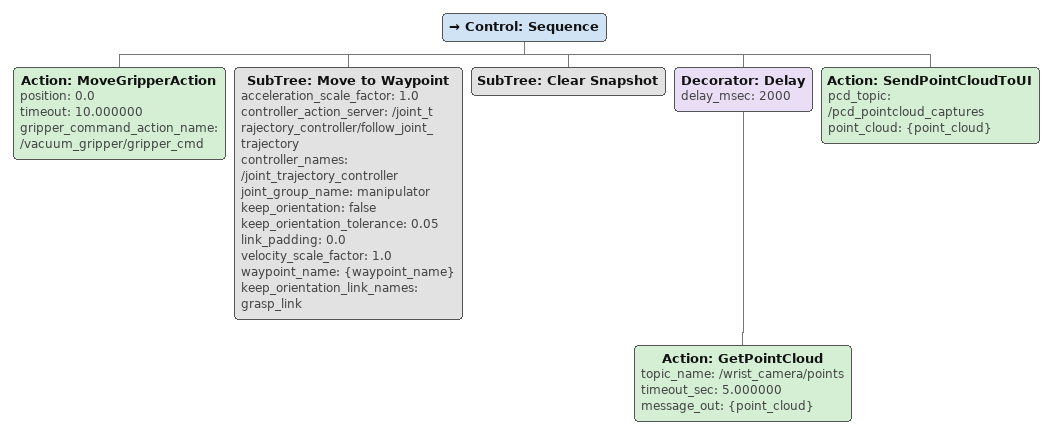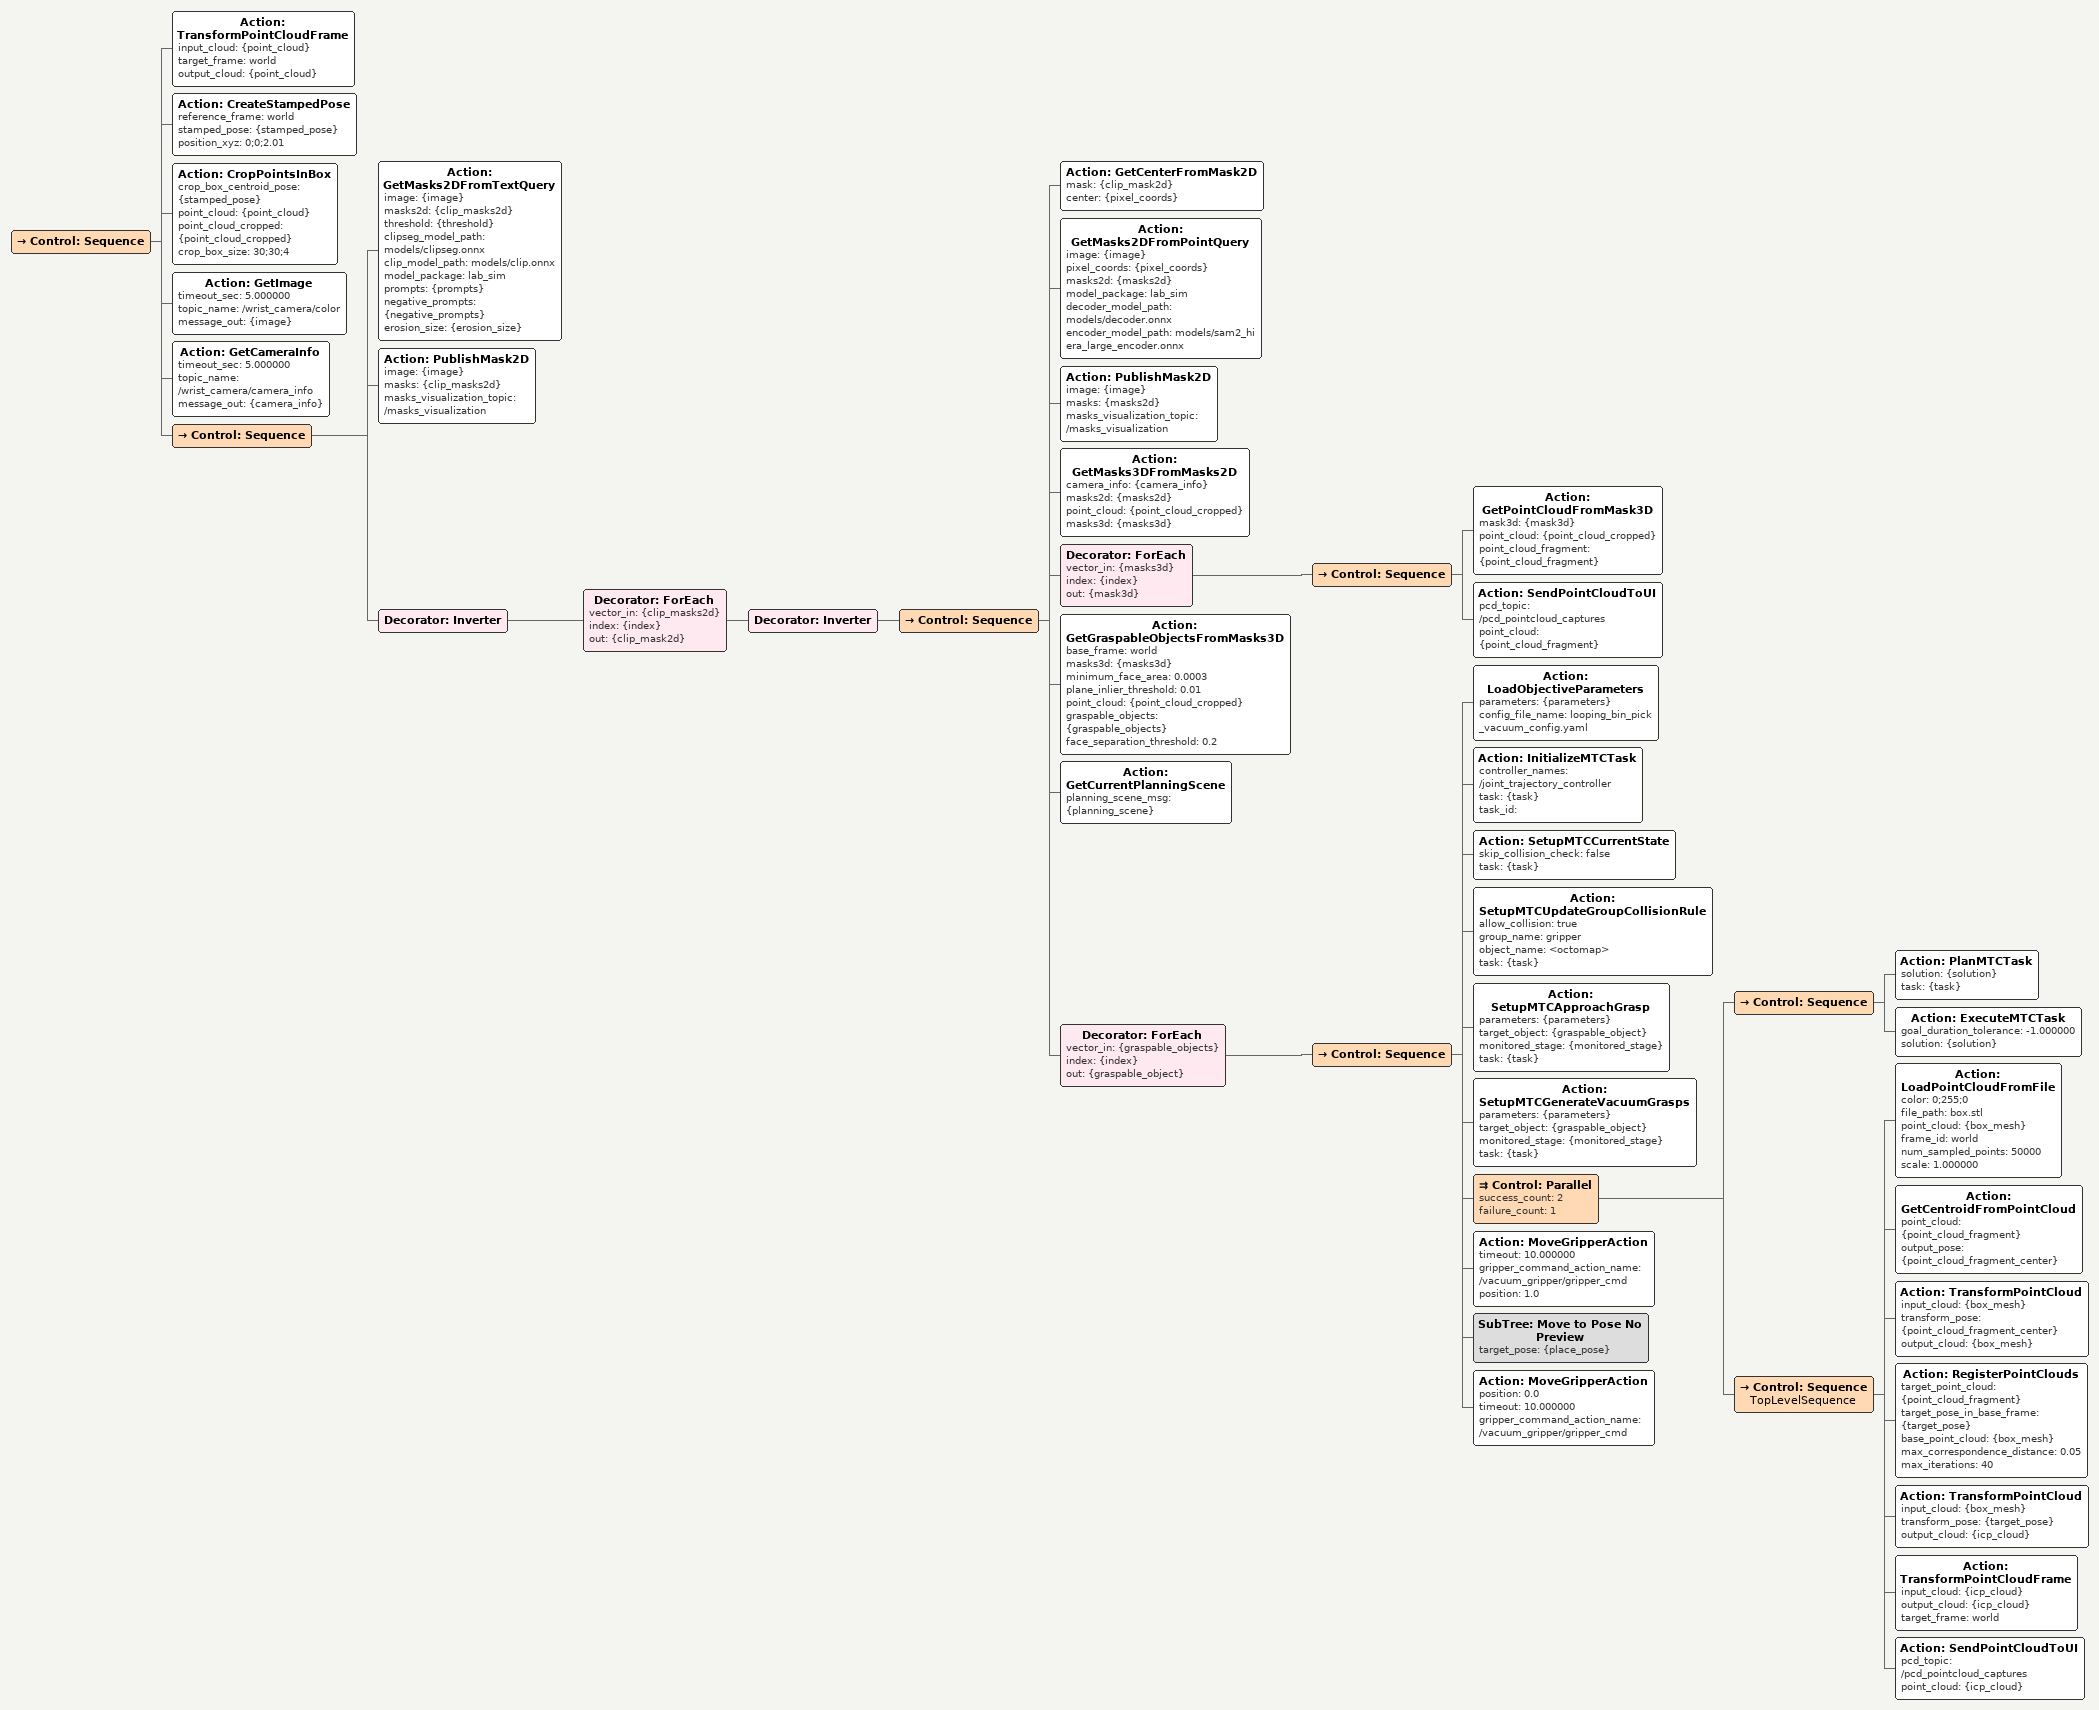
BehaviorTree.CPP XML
<Control ID="Sequence">
  <Action ID="MoveGripperAction" position="0.0" timeout="10.000000" gripper_command_action_name="/vacuum_gripper/gripper_cmd"/>
  <SubTree ID="Move to Waypoint" acceleration_scale_factor="1.0" controller_action_server="/joint_trajectory_controller/follow_joint_trajectory" controller_names="/joint_trajectory_controller" joint_group_name="manipulator" keep_orientation="false" keep_orientation_tolerance="0.05" link_padding="0.0" velocity_scale_factor="1.0" waypoint_name="{waypoint_name}" keep_orientation_link_names="grasp_link"/>
  <SubTree ID="Clear Snapshot"/>
  <Decorator ID="Delay" delay_msec="2000">
    <Action ID="GetPointCloud" topic_name="/wrist_camera/points" timeout_sec="5.000000" message_out="{point_cloud}"/>
  </Decorator>
  <Action ID="SendPointCloudToUI" pcd_topic="/pcd_pointcloud_captures" point_cloud="{point_cloud}"/>
</Control>

<Control ID="Sequence">
  <Action ID="TransformPointCloudFrame" input_cloud="{point_cloud}" target_frame="world" output_cloud="{point_cloud}"/>
  <Action ID="CreateStampedPose" reference_frame="world" stamped_pose="{stamped_pose}" position_xyz="0;0;2.01"/>
  <Action ID="CropPointsInBox" crop_box_centroid_pose="{stamped_pose}" point_cloud="{point_cloud}" point_cloud_cropped="{point_cloud_cropped}" crop_box_size="30;30;4"/>
  <Action ID="GetImage" timeout_sec="5.000000" topic_name="/wrist_camera/color" message_out="{image}"/>
  <Action ID="GetCameraInfo" timeout_sec="5.000000" topic_name="/wrist_camera/camera_info" message_out="{camera_info}"/>
  <Control ID="Sequence">
    <Action ID="GetMasks2DFromTextQuery" image="{image}" masks2d="{clip_masks2d}" threshold="{threshold}" clipseg_model_path="models/clipseg.onnx" clip_model_path="models/clip.onnx" model_package="lab_sim" prompts="{prompts}" negative_prompts="{negative_prompts}" erosion_size="{erosion_size}"/>
    <Action ID="PublishMask2D" image="{image}" masks="{clip_masks2d}" masks_visualization_topic="/masks_visualization"/>
    <Decorator ID="Inverter">
      <Decorator ID="ForEach" vector_in="{clip_masks2d}" index="{index}" out="{clip_mask2d}">
        <Decorator ID="Inverter">
          <Control ID="Sequence">
            <Action ID="GetCenterFromMask2D" mask="{clip_mask2d}" center="{pixel_coords}"/>
            <Action ID="GetMasks2DFromPointQuery" image="{image}" pixel_coords="{pixel_coords}" masks2d="{masks2d}" model_package="lab_sim" decoder_model_path="models/decoder.onnx" encoder_model_path="models/sam2_hiera_large_encoder.onnx"/>
            <Action ID="PublishMask2D" image="{image}" masks="{masks2d}" masks_visualization_topic="/masks_visualization"/>
            <Action ID="GetMasks3DFromMasks2D" camera_info="{camera_info}" masks2d="{masks2d}" point_cloud="{point_cloud_cropped}" masks3d="{masks3d}"/>
            <Decorator ID="ForEach" vector_in="{masks3d}" index="{index}" out="{mask3d}">
              <Control ID="Sequence">
                <Action ID="GetPointCloudFromMask3D" mask3d="{mask3d}" point_cloud="{point_cloud_cropped}" point_cloud_fragment="{point_cloud_fragment}"/>
                <Action ID="SendPointCloudToUI" pcd_topic="/pcd_pointcloud_captures" point_cloud="{point_cloud_fragment}"/>
              </Control>
            </Decorator>
            <Action ID="GetGraspableObjectsFromMasks3D" base_frame="world" masks3d="{masks3d}" minimum_face_area="0.0003" plane_inlier_threshold="0.01" point_cloud="{point_cloud_cropped}" graspable_objects="{graspable_objects}" face_separation_threshold="0.2"/>
            <Action ID="GetCurrentPlanningScene" planning_scene_msg="{planning_scene}"/>
            <Decorator ID="ForEach" vector_in="{graspable_objects}" index="{index}" out="{graspable_object}">
              <Control ID="Sequence">
                <Action ID="LoadObjectiveParameters" parameters="{parameters}" config_file_name="looping_bin_pick_vacuum_config.yaml"/>
                <Action ID="InitializeMTCTask" controller_names="/joint_trajectory_controller" task="{task}" task_id=""/>
                <Action ID="SetupMTCCurrentState" skip_collision_check="false" task="{task}"/>
                <Action ID="SetupMTCUpdateGroupCollisionRule" allow_collision="true" group_name="gripper" object_name="&lt;octomap>" task="{task}"/>
                <Action ID="SetupMTCApproachGrasp" parameters="{parameters}" target_object="{graspable_object}" monitored_stage="{monitored_stage}" task="{task}"/>
                <Action ID="SetupMTCGenerateVacuumGrasps" parameters="{parameters}" target_object="{graspable_object}" monitored_stage="{monitored_stage}" task="{task}"/>
                <Control ID="Parallel" success_count="2" failure_count="1">
                  <Control ID="Sequence">
                    <Action ID="PlanMTCTask" solution="{solution}" task="{task}"/>
                    <Action ID="ExecuteMTCTask" goal_duration_tolerance="-1.000000" solution="{solution}"/>
                  </Control>
                  <Control ID="Sequence" name="TopLevelSequence">
                    <Action ID="LoadPointCloudFromFile" color="0;255;0" file_path="box.stl" point_cloud="{box_mesh}" frame_id="world" num_sampled_points="50000" scale="1.000000"/>
                    <Action ID="GetCentroidFromPointCloud" point_cloud="{point_cloud_fragment}" output_pose="{point_cloud_fragment_center}"/>
                    <Action ID="TransformPointCloud" input_cloud="{box_mesh}" transform_pose="{point_cloud_fragment_center}" output_cloud="{box_mesh}"/>
                    <Action ID="RegisterPointClouds" target_point_cloud="{point_cloud_fragment}" target_pose_in_base_frame="{target_pose}" base_point_cloud="{box_mesh}" max_correspondence_distance="0.05" max_iterations="40"/>
                    <Action ID="TransformPointCloud" input_cloud="{box_mesh}" transform_pose="{target_pose}" output_cloud="{icp_cloud}"/>
                    <Action ID="TransformPointCloudFrame" input_cloud="{icp_cloud}" output_cloud="{icp_cloud}" target_frame="world"/>
                    <Action ID="SendPointCloudToUI" pcd_topic="/pcd_pointcloud_captures" point_cloud="{icp_cloud}"/>
                  </Control>
                </Control>
                <Action ID="MoveGripperAction" timeout="10.000000" gripper_command_action_name="/vacuum_gripper/gripper_cmd" position="1.0"/>
                <SubTree ID="Move to Pose No Preview" target_pose="{place_pose}"/>
                <Action ID="MoveGripperAction" position="0.0" timeout="10.000000" gripper_command_action_name="/vacuum_gripper/gripper_cmd"/>
              </Control>
            </Decorator>
          </Control>
        </Decorator>
      </Decorator>
    </Decorator>
  </Control>
</Control>
